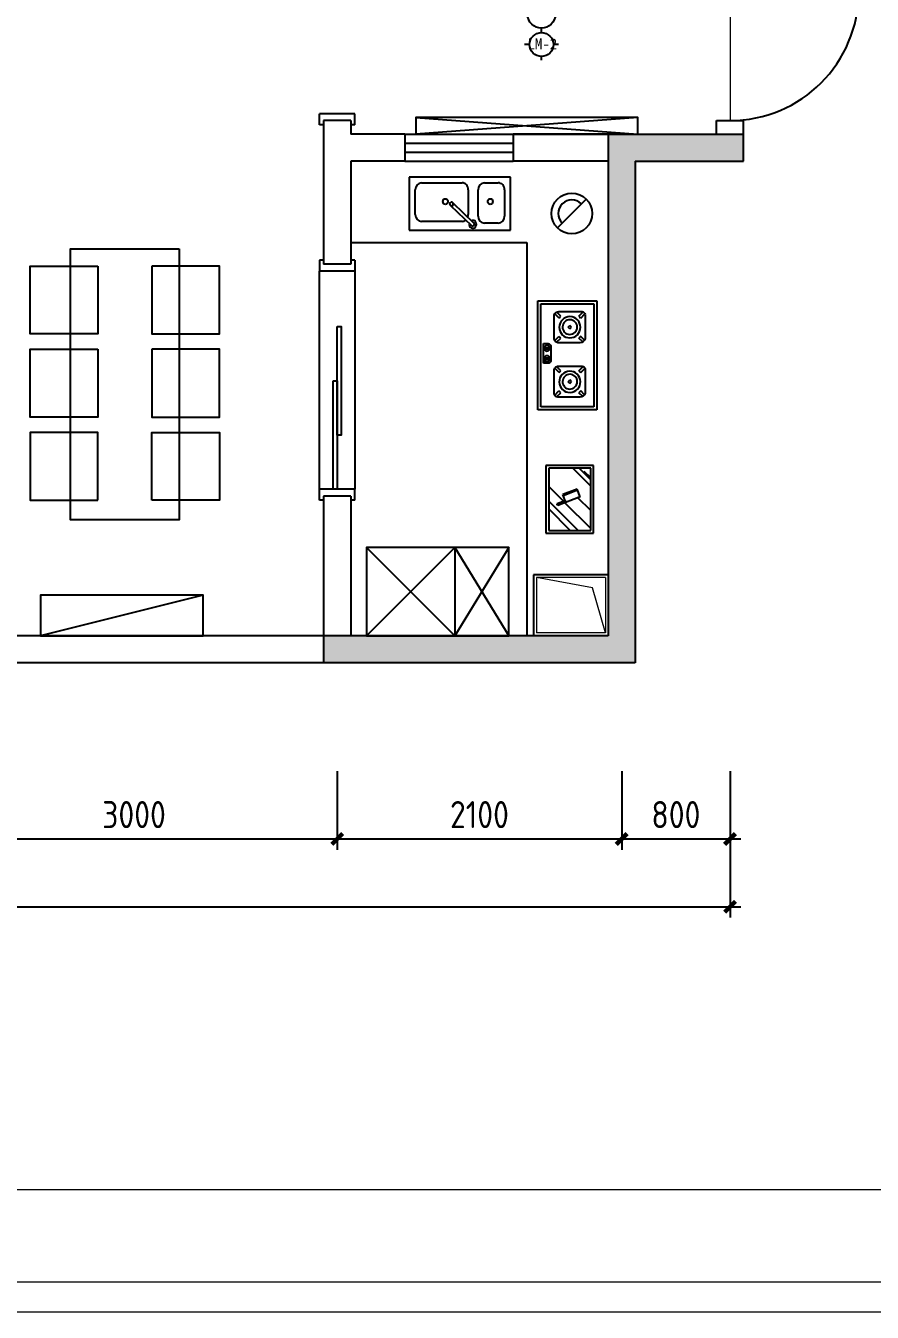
# Model space of a CAD drawing. Extents: x 643133 to 135659452, y -425133 to -387116.
# Drawn here: x 720636 to 726885, y -408958 to -399467 of the extents above; entities that cross this region are included whole.
import ezdxf

# ---------------------------------------------------------------- set-up
doc = ezdxf.new("R2010")
doc.units = 0
doc.header["$LTSCALE"] = 10
doc.header["$MEASUREMENT"] = 0
for name, color, linetype in [('30', 30, 'Continuous'), ('34', 34, 'Continuous'), ('38', 38, 'Continuous')]:
    doc.layers.add(name, color=color, linetype=linetype)
doc.layers.add('极细线', color=250, linetype='Continuous', lineweight=9)
doc.layers.add('窗线', color=2, linetype='Continuous', lineweight=20)
doc.styles.add('ATT', font='')
doc.styles.get("Standard").update_dxf_attribs({"font": 'gbenor.shx', "bigfont": 'gbcbig.shx'})
doc.styles.get('ATT').set_extended_font_data('SimSun')

# ---------------------------------------------------------------- blocks, each defined once
blk = doc.blocks.new('_ArchTick')
at = {"color": 0, "linetype": 'ByBlock', "const_width": 0.4}
blk.add_lwpolyline([(-0.5, -0.5), (0.5, 0.5)], dxfattribs=at)
blk = doc.blocks.new('A$C64F16D03')
at = {"layer": '34'}
for p, q in [((0, 0), (0, 437)), ((0, 437), (805, 437)), ((805, 437), (805, 0)), ((805, 0), (0, 0))]:
    blk.add_line(p, q, dxfattribs=at)
at = {"layer": '38'}
for p, q in [((23, 23), (23, 414)), ((23, 414), (782, 414)), ((782, 414), (782, 23)), ((79.6, 152.1), (79.6, 327.8)), ((115, 303.6), (82.8, 335.7)), ((128, 316.7), (96.3, 348.1)), ((103, 350.8), (278.6, 350.8)), ((291.2, 345.5), (262.8, 317.2)), ((304.2, 332.4), (275.8, 304.2)), ((309.6, 312), (309.6, 148.8)), ((482.4, 156.9), (482.4, 327.8)), ((517.8, 303.6), (485.5, 335.7)), ((530.7, 316.7), (499.1, 348.1)), ((505.8, 350.8), (681.3, 350.8)), ((694, 345.5), (665.5, 317.2)), ((707, 332.4), (678.6, 304.2)), ((712.4, 312), (712.4, 148.8)), ((195.1, 249.9), (182.1, 236.9)), ((195.1, 224), (182.1, 236.9)), ((208.2, 236.9), (195.1, 249.9)), ((208.2, 236.9), (195.1, 224)), ((597.9, 249.9), (584.8, 236.9)), ((597.9, 224), (584.8, 236.9)), ((610.9, 236.9), (597.9, 249.9)), ((610.9, 236.9), (597.9, 224)), ((114.9, 170.2), (82.7, 138.2)), ((127.8, 157.1), (95.7, 125.1)), ((283.2, 120.8), (105.9, 120.8)), ((294.5, 125.1), (262.9, 156.6)), ((306.4, 139.2), (275.9, 169.6)), ((335.8, 96), (443.9, 96)), ((517.7, 170.2), (486.2, 138.8)), ((530.6, 157.1), (498.4, 125.1)), ((686, 120.8), (508.7, 120.8)), ((697.3, 125.1), (665.7, 156.6)), ((709.2, 139.2), (678.7, 169.6)), ((782, 23), (23, 23)), ((315.6, 41.2), (315.6, 75.8)), ((461.9, 41.2), (315.6, 41.2)), ((353.9, 88.6), (347, 88.6)), ((347, 88.6), (347, 46.5)), ((347, 46.5), (353.9, 46.5)), ((353.9, 46.5), (353.9, 88.6)), ((430.6, 88.6), (423.7, 88.6)), ((423.7, 88.6), (423.7, 46.5)), ((423.7, 46.5), (430.6, 46.5)), ((430.6, 46.5), (430.6, 88.6)), ((461.9, 75.7), (461.9, 41.2))]:
    blk.add_line(p, q, dxfattribs=at)
at = {"layer": '38', "extrusion": (0, 0, -1)}
for centre, major_axis, start_param, end_param in [((112.3, 317.9), (-24.2, 24.2), 5.791428, 6.791602), ((195.6, 236.8), (74, 74), 4.618638, 4.794652), ((195.6, 236.8), (0.1, 78.5), 0.002001, 6.285186), ((194.6, 236.8), (1.2, 54.2), -0.001459, 6.281726), ((195.6, 236.8), (-74, 74), 1.481365, 1.65738), ((268.9, 311.2), (-28.8, 28.8), 1.025948, 2.375237), ((515.1, 317.9), (24.2, 24.2), 4.220632, 5.220806), ((598.4, 236.8), (74, 74), 4.618638, 4.794652), ((598.4, 236.8), (-1.5, 78.5), 4.712165, 10.99535), ((597.3, 236.8), (1.2, 54.2), -0.001459, 6.281726), ((598.4, 236.8), (74, 74), -0.089431, 0.086584), ((671.6, 311.2), (28.8, 28.8), -0.544848, 0.80444), ((114.9, 155.1), (25.1, 25.1), 2.613084, 3.990153), ((195.6, 236.8), (-74, 74), 4.631682, 4.807697), ((195.6, 236.8), (-74, 74), 3.053506, 3.22952), ((277.6, 152.5), (-22.8, 22.8), 2.472582, 3.751118), ((339.6, 72.3), (17, 17), 4.07366, 5.336572), ((438.4, 73.1), (-16.7, 16.7), 1.017943, 2.245787), ((517.7, 155.1), (25.1, 25.1), 2.613084, 3.990153), ((598.4, 236.8), (-74, 74), 4.631682, 4.807697), ((598.4, 236.8), (74, 74), 1.482709, 1.658723), ((680.4, 152.5), (-22.8, 22.8), 2.472582, 3.751118)]:
    blk.add_ellipse(centre, major_axis=major_axis, ratio=1, start_param=start_param, end_param=end_param, dxfattribs=at)
for centre in [(350.4, 67.7), (427.2, 67.7)]:
    blk.add_ellipse(centre, major_axis=(15.2, 15.2), ratio=1, dxfattribs=at)
blk = doc.blocks.new('A$C3A500D27')
at = {"layer": '34'}
for p, q in [((749.5, 390), (0, 390)), ((0, 390), (0, 0)), ((749.5, 0), (749.5, 390)), ((0, 0), (749.5, 0))]:
    blk.add_line(p, q, dxfattribs=at)
at = {"layer": '38'}
for p, q in [((44.7, 92.6), (44.7, 286.5)), ((91.3, 338.4), (193.9, 338.4)), ((240.6, 286.5), (240.6, 92.6)), ((270.7, 338.4), (425.2, 191.7)), ((285.9, 358.1), (440.4, 211.4)), ((358.8, 325.8), (657, 325.8)), ((312.2, 92.6), (312.2, 273.9)), ((703.6, 273.9), (703.6, 92.6)), ((193.9, 40.8), (91.3, 40.8)), ((657, 40.8), (358.8, 40.8))]:
    blk.add_line(p, q, dxfattribs=at)
for centre, major_axis, start_param, end_param in [((91.3, 286.5), (0, 51.8), 0, 1.570796), ((193.9, 286.5), (0, 51.8), 4.712389, 6.283185), ((278.9, 346.9), (0, 29.3), 4.486408, 9.853152), ((279.6, 347), (0, 13.1), -0.559901, 2.287103), ((358.8, 273.9), (0, 51.8), 1.149758, 1.570796), ((358.8, 273.9), (0, 51.8), 0, 0.644111), ((657, 273.9), (0, 51.8), 4.712389, 6.283185), ((150.2, 179.1), (0, 20.9), 1.570796326794602, 7.853981633974188), ((436.1, 198.3), (0, 13.9), -0.34506, 2.072262), ((437, 197.5), (0, 14.4), 1.987531, 6.022857), ((481.7, 179.1), (0, 20.9), 1.57079632679516, 7.853981633974747), ((91.3, 92.6), (0, 51.8), 1.570796, 3.141593), ((193.9, 92.6), (0, 51.8), 3.141593, 4.712389), ((358.8, 92.6), (0, 51.8), 1.570796, 3.141593), ((657, 92.6), (0, 51.8), 3.141593, 4.712389)]:
    blk.add_ellipse(centre, major_axis=major_axis, ratio=0.9, start_param=start_param, end_param=end_param, dxfattribs=at)
blk = doc.blocks.new('A$C67BE44A5')
at = {"layer": '38'}
h = blk.add_hatch(dxfattribs=at)
h.set_pattern_fill('AR-RROOF', color=256, scale=10, angle=225, style=0)
h.set_pattern_definition([(135, (53484.17, 1336.87), (-215.5261, 574.7364), [3810, -508, 1270, -254]), (135, (53335.1, 1665.55), (418.48, 59.2697), [762, -83.82, 1524, -190.5]), (135, (53547.03, 1579.34), (-813.6112, 1054.28207), [2032, -355.6, 1016, -254])])
h.paths.add_polyline_path([(480, 330), (20, 330), (20, 20), (480, 20)])
h.paths.add_polyline_path([(232.5, 98.2), (175.3, 120.2), (216, 226), (262.1, 208.3), (284.8, 267.2, -0.606521), (295.6, 262.3)], flags=16)
at = {"layer": '34'}
for p, q in [((0, 0), (0, 350)), ((0, 350), (500, 350)), ((500, 350), (500, 0)), ((175.3, 120.2), (216, 226)), ((183.4, 117), (224.2, 222.9)), ((273.2, 204), (216, 226)), ((232.5, 98.2), (295.6, 262.3)), ((262.1, 208.3), (284.8, 267.2)), ((262.1, 208.3), (273.2, 204)), ((266.2, 211.3), (272.6, 213.9)), ((266.9, 220.9), (278.2, 227.9)), ((272.1, 217.4), (274.5, 220.2)), ((272.4, 228.8), (280.4, 235.1)), ((277.5, 237.7), (287.5, 248.2)), ((281.7, 249.5), (290.8, 255.7)), ((284.1, 257.7), (292.3, 263.1)), ((286.2, 264.2), (289.7, 264.1)), ((232.5, 98.2), (175.3, 120.2)), ((500, 0), (0, 0))]:
    blk.add_line(p, q, dxfattribs=at)
blk.add_arc((288.9, 261.9), 6.71, 3.1154, 128.06611, dxfattribs=at)
at = {"layer": '38'}
for p, q in [((20, 20), (20, 330)), ((20, 330), (480, 330)), ((480, 330), (480, 20)), ((480, 20), (20, 20))]:
    blk.add_line(p, q, dxfattribs=at)
blk = doc.blocks.new('A$C56AA40B8')
at = {"layer": '34'}
blk.add_circle((150, 150), 150, dxfattribs=at)
at = {"layer": '38'}
blk.add_line((256.1, 43.9), (43.9, 256.1), dxfattribs=at)
blk.add_arc((150, 150), 100, 315, 135, dxfattribs=at)

msp = doc.modelspace()

# ---------------------------------------------------------------- hatches: boundary and pattern name
at = {"layer": '34'}
msp.add_hatch(color=256, dxfattribs=at).paths.add_polyline_path([(725035.5, -400266.8), (724935.5, -400266.8), (724935.5, -403966.8), (722935.5, -403966.8), (722835.5, -403966.8), (722835.5, -404166.8), (722935.5, -404166.8), (725135.5, -404166.8), (725135.5, -400466.8), (725935.5, -400466.8), (725935.5, -400266.8)])

# ---------------------------------------------------------------- linework, layer by layer
at = {"layer": '30'}
for p, q in [((722835.5, -400166.8), (722835.5, -401226.8)), ((723035.5, -400166.8), (722835.5, -400166.8)), ((723035.5, -400166.8), (723035.5, -400266.8)), ((725735.5, -400166.8), (725935.5, -400166.8)), ((725735.5, -400266.8), (725735.5, -400166.8)), ((725935.5, -400466.8), (725935.5, -400166.8)), ((723435.5, -400266.8), (723035.5, -400266.8)), ((723435.5, -400266.8), (723435.5, -400466.8)), ((724235.5, -400266.8), (724235.5, -400466.8)), ((725035.5, -400266.8), (724235.5, -400266.8)), ((724935.5, -400266.8), (724935.5, -403966.8)), ((725035.5, -400266.8), (725935.5, -400266.8)), ((723435.5, -400466.8), (723035.5, -400466.8)), ((723035.5, -400466.8), (723035.5, -401226.8)), ((724935.5, -400466.8), (724235.5, -400466.8)), ((725135.5, -400466.8), (725135.5, -404166.8)), ((725135.5, -400466.8), (725935.5, -400466.8)), ((723035.5, -401226.8), (722835.5, -401226.8)), ((723035.5, -402936.8), (722835.5, -402936.8)), ((722835.5, -402936.8), (722835.5, -403966.8)), ((723035.5, -402936.8), (723035.5, -403966.8)), ((724385.5, -403516.8), (724385.5, -403966.8)), ((724935.5, -403516.8), (724385.5, -403516.8)), ((722935.5, -403966.8), (719935.5, -403966.8)), ((722835.5, -403966.8), (722835.5, -404166.8)), ((724935.5, -403966.8), (722935.5, -403966.8)), ((722935.5, -404166.8), (719935.5, -404166.8)), ((725135.5, -404166.8), (722935.5, -404166.8)), ((722935.5, -404966.8), (722935.5, -405546.8)), ((722935.5, -404966.8), (722935.5, -405546.8)), ((725035.5, -404966.8), (725035.5, -405546.8)), ((725035.5, -404966.8), (725035.5, -405546.8)), ((725835.5, -404966.8), (725835.5, -405546.8)), ((723015.5, -405466.8), (719855.5, -405466.8)), ((725115.5, -405466.8), (722855.5, -405466.8)), ((725915.5, -405466.8), (724955.5, -405466.8)), ((725835.5, -405466.8), (725835.5, -406046.8)), ((712355.5, -405966.8), (725915.5, -405966.8))]:
    msp.add_line(p, q, dxfattribs=at)
at = {"layer": '34', "color": 1}
for p, q in [((724443.4, -399517.8), (724443.4, -399485.2)), ((724317.9, -399603.1), (724355.4, -399603.1)), ((724531.4, -399603.1), (724569, -399603.1)), ((724443.4, -399721), (724443.4, -399693.9))]:
    msp.add_line(p, q, dxfattribs=at)
at = {"layer": '34'}
for p, q in [((722805.5, -400196.8), (722805.5, -400116.8)), ((723065.5, -400116.8), (722805.5, -400116.8)), ((723065.5, -400196.8), (723065.5, -400116.8)), ((722835.5, -400196.8), (722805.5, -400196.8)), ((723065.5, -400196.8), (723035.5, -400196.8)), ((723435.5, -400333.5), (724235.5, -400333.5)), ((723435.5, -400400.1), (724235.5, -400400.1)), ((723035.5, -401066.8), (724335.5, -401066.8)), ((724335.5, -401066.8), (724335.5, -403966.8)), ((722805.5, -401196.8), (722805.5, -401276.8)), ((722835.5, -401196.8), (722805.5, -401196.8)), ((723065.5, -401196.8), (723035.5, -401196.8)), ((723065.5, -401196.8), (723065.5, -401276.8)), ((723065.5, -401276.8), (722805.5, -401276.8)), ((722805.5, -402886.8), (722805.5, -401276.8)), ((723065.5, -401276.8), (723065.5, -402886.8)), ((722805.5, -402966.8), (722805.5, -402886.8)), ((723065.5, -402886.8), (722805.5, -402886.8)), ((723065.5, -402966.8), (723065.5, -402886.8)), ((722835.5, -402966.8), (722805.5, -402966.8)), ((723065.5, -402966.8), (723035.5, -402966.8)), ((723152.9, -403316.8), (723802.9, -403966.8)), ((723802.9, -403316.8), (723152.9, -403966.8)), ((723802.9, -403316.8), (723802.9, -403966.8)), ((724202.9, -403316.8), (723802.9, -403966.8)), ((723802.9, -403316.8), (724202.9, -403966.8))]:
    msp.add_line(p, q, dxfattribs=at)
at = {"layer": '34', "color": 251}
for p, q in [((723515.3, -400142.6), (725154.1, -400266.8)), ((725154.1, -400142.6), (723515.3, -400266.8))]:
    msp.add_line(p, q, dxfattribs=at)
at = {"layer": '34', "color": 1}
msp.add_lwpolyline([(723515.3, -400266.8), (725154.1, -400266.8), (725154.1, -400142.6), (723515.3, -400142.6)], close=True, dxfattribs=at)
at = {"layer": '34'}
for points in [[(721767.7, -401112.3), (721767.7, -403112.3), (720967.7, -403112.3), (720967.7, -401112.3)], [(721167.7, -401240.9), (721167.7, -401740.9), (720667.7, -401740.9), (720667.7, -401240.9)], [(721567.7, -401240.9), (721567.7, -401740.9), (722067.7, -401740.9), (722067.7, -401240.9)], [(722935.5, -401686.8), (722965.5, -401686.8), (722965.5, -402486.8), (722935.5, -402486.8)], [(721167.7, -401854.1), (721167.7, -402354.1), (720667.7, -402354.1), (720667.7, -401854.1)], [(721567.7, -401854.1), (721567.7, -402354.1), (722067.7, -402354.1), (722067.7, -401854.1)], [(722905.5, -402086.8), (722935.5, -402086.8), (722935.5, -402886.8), (722905.5, -402886.8)], [(721167.7, -402967.3), (721167.7, -402467.3), (720667.7, -402467.3), (720667.7, -402967.3)], [(721567.7, -402967.3), (721567.7, -402467.3), (722067.7, -402467.3), (722067.7, -402967.3)], [(723152.9, -403966.8), (724202.9, -403966.8), (724202.9, -403316.8), (723152.9, -403316.8)]]:
    msp.add_lwpolyline(points, close=True, dxfattribs=at)
at = {"layer": '34', "linetype": 'ByBlock'}
msp.add_lwpolyline([(720745.2, -403966.8), (721945.2, -403966.8), (721945.2, -403666.8), (720745.2, -403666.8)], close=True, dxfattribs=at)
at = {"layer": '34', "color": 1}
msp.add_circle((724443.4, -399383), 102.2, dxfattribs=at)
at = {"layer": '34'}
msp.add_circle((724443.4, -399605.9), 88, dxfattribs=at)
at = {"layer": '38'}
for p, q in [((723435.5, -400266.8), (724235.5, -400266.8)), ((723435.5, -400466.8), (724235.5, -400466.8)), ((721945.2, -403666.8), (720745.2, -403966.8))]:
    msp.add_line(p, q, dxfattribs=at)
at = {"layer": '38', "lineweight": 5}
for p, q in [((732402.8, -408053.9), (705131.7, -408053.9)), ((735575.6, -408736.1), (705131.7, -408736.1))]:
    msp.add_line(p, q, dxfattribs=at)
at = {"layer": '38', "lineweight": 13}
msp.add_line((735797.8, -408958.3), (704909.5, -408958.3), dxfattribs=at)
at = {"layer": '38'}
msp.add_arc((725835.5, -399216.8), 950, 270, 0, dxfattribs=at)
at = {"layer": '极细线'}
for p, q in [((725835.5, -399216.8), (725835.5, -400166.8)), ((724820.1, -403613.5), (724405.5, -403536.8)), ((724915.5, -403946.8), (724820.1, -403613.5))]:
    msp.add_line(p, q, dxfattribs=at)
at = {"layer": '窗线'}
for p, q in [((724405.5, -403536.8), (724405.5, -403946.8)), ((724915.5, -403536.8), (724405.5, -403536.8)), ((724915.5, -403536.8), (724915.5, -403946.8)), ((724915.5, -403946.8), (724405.5, -403946.8))]:
    msp.add_line(p, q, dxfattribs=at)

# ---------------------------------------------------------------- block references
for name, p, rotation in [('A$C3A500D27', (724215.6, -400584.8), 180), ('A$C64F16D03', (724416.1, -401495.5), 270)]:
    msp.add_blockref(name, p, dxfattribs=dict(rotation=rotation))
at = {"xscale": -1, "rotation": 90}
msp.add_blockref('A$C67BE44A5', (724826.8, -402710.1), dxfattribs=at)
at = {"layer": '30', "rotation": 90}
msp.add_blockref('A$C56AA40B8', (724817.6, -401002.2), dxfattribs=at)
at = {"layer": '30', "xscale": 80, "yscale": 80, "zscale": 80, "rotation": 180}
for p in [(722935.5, -405466.8), (725035.5, -405466.8)]:
    msp.add_blockref('_ArchTick', p, dxfattribs=at)
at = {"layer": '30', "xscale": 80, "yscale": 80, "zscale": 80}
for p in [(722935.5, -405466.8), (725035.5, -405466.8), (725835.5, -405466.8), (725835.5, -405966.8)]:
    msp.add_blockref('_ArchTick', p, dxfattribs=at)

# ---------------------------------------------------------------- texts
at = {"layer": '30', "char_height": 200, "attachment_point": 5}
for s, insert in [('3000', (721435.5, -405286.8)), ('2100', (723985.5, -405286.8)), ('800', (725435.5, -405286.8))]:
    msp.add_mtext(s, dxfattribs=dict(at, insert=insert))
at = {"layer": '34', "color": 1, "linetype": 'ByBlock', "lineweight": -3, "insert": (724340.1, -399560.5), "char_height": 80.64, "width": 685.282, "attachment_point": 1, "style": 'ATT'}
msp.add_mtext('LM-2', dxfattribs=at)

doc.saveas('drawing.dxf')
